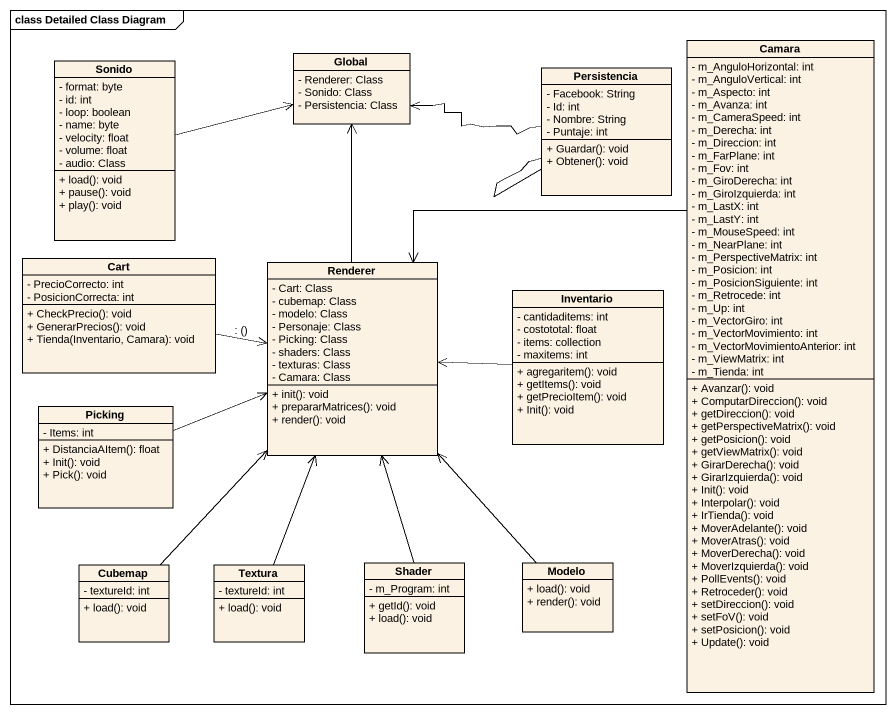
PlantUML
@startuml
mainframe class Detailed Class Diagram
hide circle
hide empty members
skinparam classAttributeIconSize 0
class Global {
  - Renderer: Class
  - Sonido: Class
  - Persistencia: Class
}
class Camara {
  - m_AnguloHorizontal: int
  - m_AnguloVertical: int
  - m_Aspecto: int
  - m_Avanza: int
  - m_CameraSpeed: int
  - m_Derecha: int
  - m_Direccion: int
  - m_FarPlane: int
  - m_Fov: int
  - m_GiroDerecha: int
  - m_GiroIzquierda: int
  - m_LastX: int
  - m_LastY: int
  - m_MouseSpeed: int
  - m_NearPlane: int
  - m_PerspectiveMatrix: int
  - m_Posicion: int
  - m_PosicionSiguiente: int
  - m_Retrocede: int
  - m_Up: int
  - m_VectorGiro: int
  - m_VectorMovimiento: int
  - m_VectorMovimientoAnterior: int
  - m_ViewMatrix: int
  - m_Tienda: int
  + Avanzar(): void
  + ComputarDireccion(): void
  + getDireccion(): void
  + getPerspectiveMatrix(): void
  + getPosicion(): void
  + getViewMatrix(): void
  + GirarDerecha(): void
  + GirarIzquierda(): void
  + Init(): void
  + Interpolar(): void
  + IrTienda(): void
  + MoverAdelante(): void
  + MoverAtras(): void
  + MoverDerecha(): void
  + MoverIzquierda(): void
  + PollEvents(): void
  + Retroceder(): void
  + setDireccion(): void
  + setFoV(): void
  + setPosicion(): void
  + Update(): void
}
class Sonido {
  - format: byte
  - id: int
  - loop: boolean
  - name: byte
  - velocity: float
  - volume: float
  - audio: Class
  + load(): void
  + pause(): void
  + play(): void
}
class Persistencia {
  - Facebook: String
  - Id: int
  - Nombre: String
  - Puntaje: int
  + Guardar(): void
  + Obtener(): void
}
class Cart {
  - PrecioCorrecto: int
  - PosicionCorrecta: int
  + CheckPrecio(): void
  + GenerarPrecios(): void
  + Tienda(Inventario, Camara): void
}
class Renderer {
  - Cart: Class
  - cubemap: Class
  - modelo: Class
  - Personaje: Class
  - Picking: Class
  - shaders: Class
  - texturas: Class
  - Camara: Class
  + init(): void
  + prepararMatrices(): void
  + render(): void
}
class Inventario {
  - cantidaditems: int
  - costototal: float
  - items: collection
  - maxitems: int
  + agregaritem(): void
  + getItems(): void
  + getPrecioItem(): void
  + Init(): void
}
class Picking {
  - Items: int
  + DistanciaAItem(): float
  + Init(): void
  + Pick(): void
}
class Cubemap {
  - textureId: int
  + load(): void
}
class Textura {
  - textureId: int
  + load(): void
}
class Shader {
  - m_Program: int
  + getId(): void
  + load(): void
}
class Modelo {
  + load(): void
  + render(): void
}
Camara -left-> Renderer
Sonido -right-> Global
Persistencia -left-> Global
Cart -right-> Renderer : : ()
Renderer -up-> Global
Inventario -left-> Renderer
Picking -right-> Renderer
Cubemap -up-> Renderer
Textura -up-> Renderer
Shader -up-> Renderer
Modelo -up-> Renderer
@enduml
